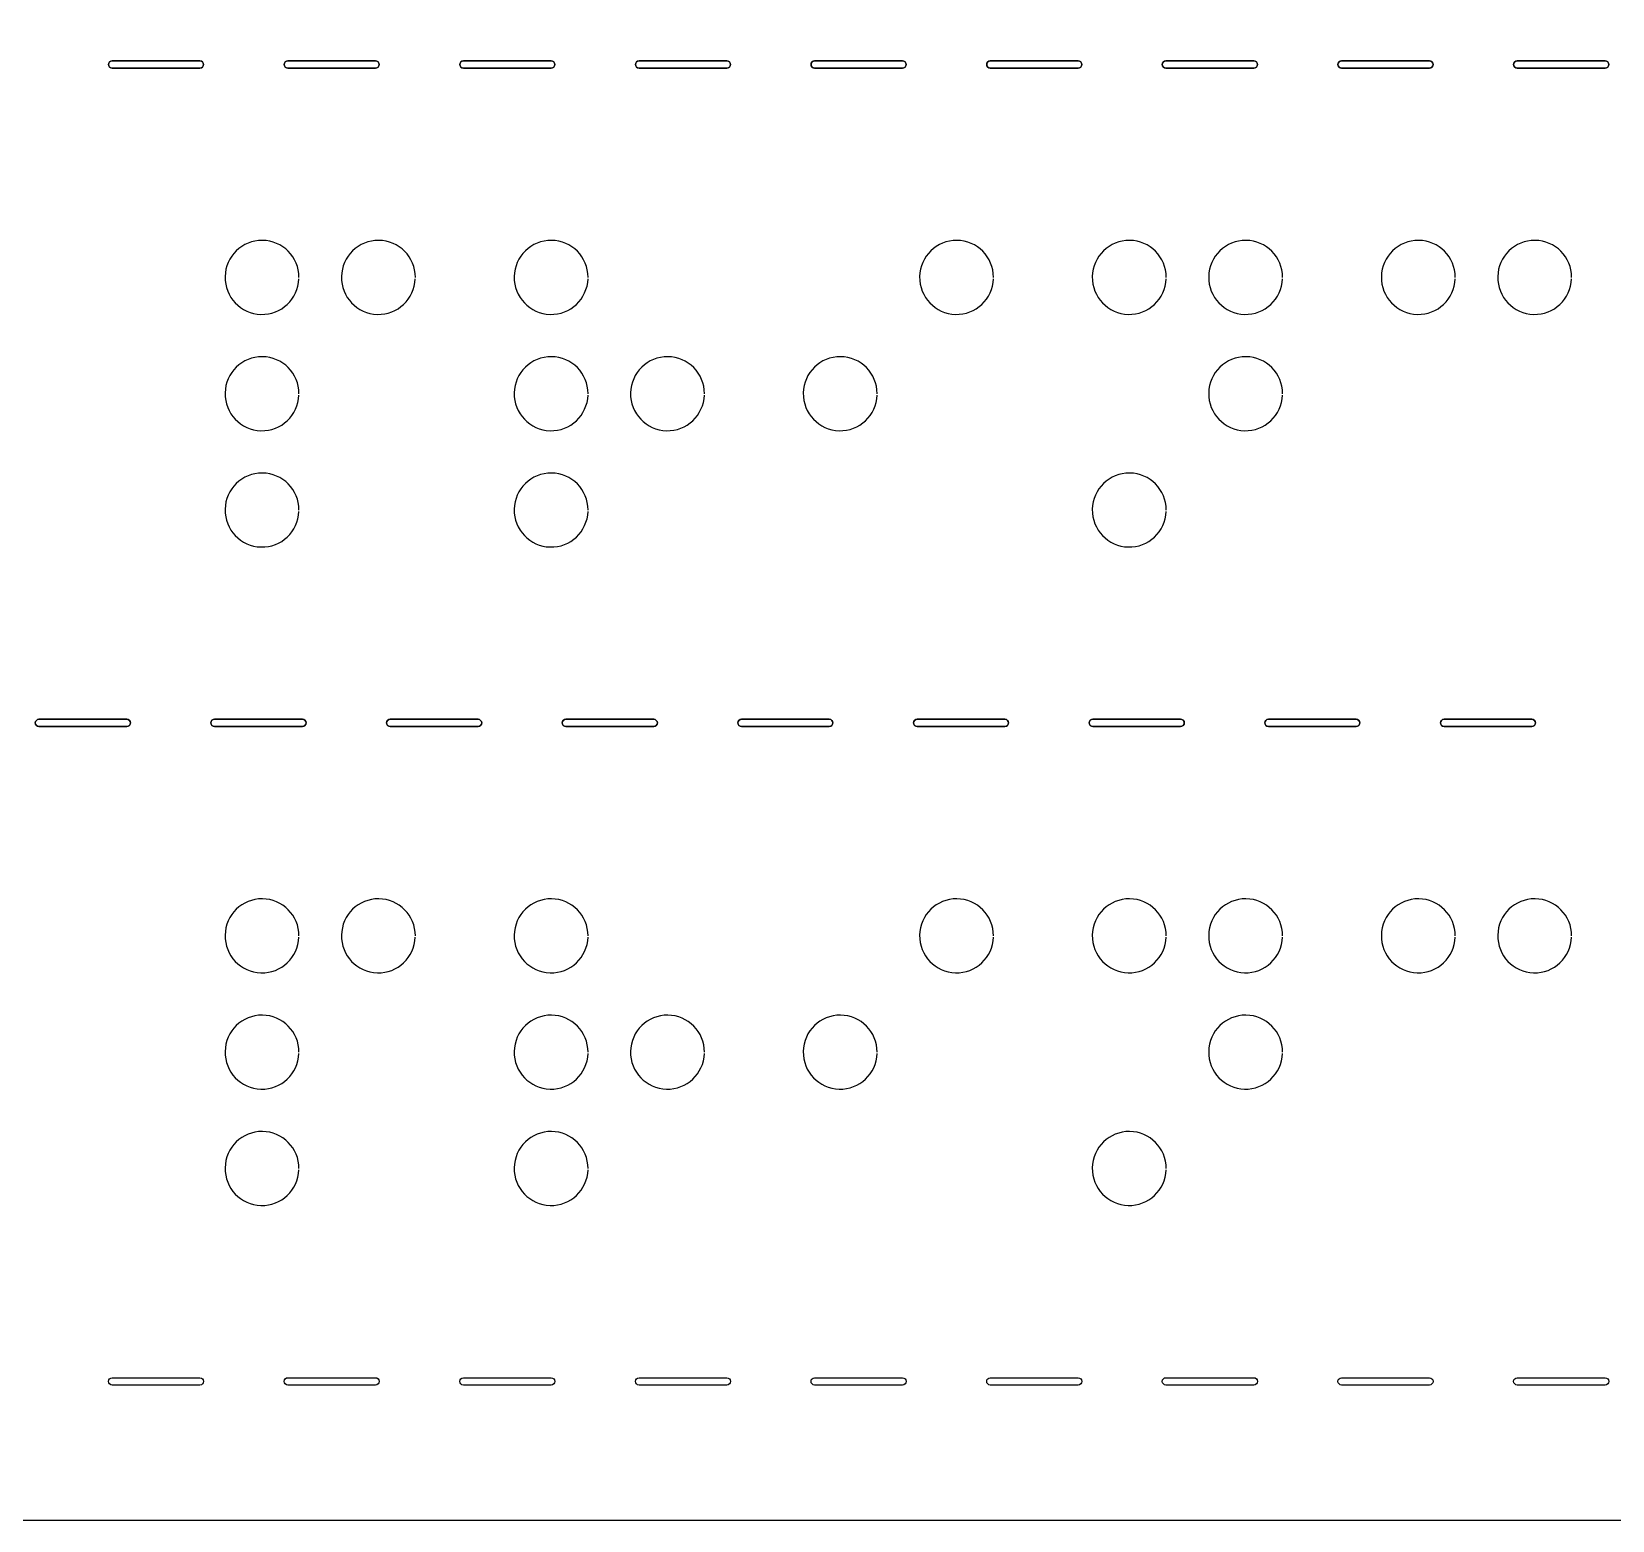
# Model space of a CAD drawing. Extents: x 0 to 168, y 0 to 80.
# Drawn here: x 40.3 to 83.5, y 0.1 to 40.8 of the extents above; entities that cross this region are included whole.
import ezdxf

# ---------------------------------------------------------------- set-up
doc = ezdxf.new("R2010")
doc.units = 0
doc.layers.add('Camada_1', color=7, linetype='CONTINUOUS')

msp = doc.modelspace()

# ---------------------------------------------------------------- linework, layer by layer
at = {"layer": 'Camada_1', "color": 7}
msp.add_lwpolyline([(0.1, 79.900002), (167.9, 79.900002), (167.9, 0.1), (0.1, 0.1)], close=True, dxfattribs=at)
for points in [[(42.5, 40), (44.900391, 40)], [(44.900391, 39.8008), (42.5, 39.80078)], [(44.900416, 39.99998), (42.500025, 39.99998)], [(42.500025, 39.80078), (44.900416, 39.80078)], [(47.300781, 39.99998), (49.699219, 39.99998)], [(49.699219, 39.80078), (47.300781, 39.80078)], [(49.699244, 39.99998), (47.300806, 39.99998)], [(47.300806, 39.80078), (49.699244, 39.80078)], [(52.099609, 40), (54.5, 40)], [(54.5, 39.8008), (52.099609, 39.80078)], [(54.500025, 39.99998), (52.099634, 39.99998)], [(52.099634, 39.80078), (54.500025, 39.80078)], [(56.900391, 39.99998), (59.300781, 39.99998)], [(59.300781, 39.80078), (56.900391, 39.80078)], [(59.300806, 39.99998), (56.900416, 39.99998)], [(56.900416, 39.80078), (59.300806, 39.80078)], [(61.699219, 39.99998), (64.099609, 39.99998)], [(64.099609, 39.80078), (61.699219, 39.80078)], [(64.099634, 39.99998), (61.699244, 39.99998)], [(61.699244, 39.80078), (64.099634, 39.80078)], [(66.5, 40), (68.900391, 40)], [(68.900391, 39.8008), (66.5, 39.80078)], [(68.900416, 39.99998), (66.500025, 39.99998)], [(66.500025, 39.80078), (68.900416, 39.80078)], [(71.300781, 39.99998), (73.699219, 39.99998)], [(73.699219, 39.80078), (71.300781, 39.80078)], [(73.699244, 39.99998), (71.300806, 39.99998)], [(71.300806, 39.80078), (73.699244, 39.80078)], [(76.099609, 40), (78.5, 40)], [(78.5, 39.8008), (76.099609, 39.80078)], [(78.500025, 39.99998), (76.099634, 39.99998)], [(76.099634, 39.80078), (78.500025, 39.80078)], [(80.900391, 39.99998), (83.300781, 39.99998)], [(83.300781, 39.80078), (80.900391, 39.80078)], [(83.300806, 39.99998), (80.900416, 39.99998)], [(80.900416, 39.80078), (83.300806, 39.80078)], [(40.500012, 21.99998), (42.900403, 21.99998)], [(42.900403, 21.80078), (40.500012, 21.80078)], [(42.900416, 21.99998), (40.500025, 21.99998)], [(40.500025, 21.80078), (42.900416, 21.80078)], [(45.300793, 21.99998), (47.699231, 21.99998)], [(47.699231, 21.80078), (45.300793, 21.80078)], [(47.699244, 21.99998), (45.300806, 21.99998)], [(45.300806, 21.80078), (47.699244, 21.80078)], [(50.099621, 21.99998), (52.500012, 21.99998)], [(52.500012, 21.80078), (50.099621, 21.80078)], [(52.500025, 21.99998), (50.099634, 21.99998)], [(50.099634, 21.80078), (52.500025, 21.80078)], [(54.900403, 21.99998), (57.300793, 21.99998)], [(57.300793, 21.80078), (54.900403, 21.80078)], [(57.300806, 21.99998), (54.900416, 21.99998)], [(54.900416, 21.80078), (57.300806, 21.80078)], [(59.699231, 21.99998), (62.099621, 21.99998)], [(62.099621, 21.80078), (59.699231, 21.80078)], [(62.099634, 21.99998), (59.699244, 21.99998)], [(59.699244, 21.80078), (62.099634, 21.80078)], [(64.500012, 21.99998), (66.900403, 21.99998)], [(66.900403, 21.80078), (64.500012, 21.80078)], [(66.900416, 21.99998), (64.500025, 21.99998)], [(64.500025, 21.80078), (66.900416, 21.80078)], [(69.300793, 21.99998), (71.699231, 21.99998)], [(71.699231, 21.80078), (69.300793, 21.80078)], [(71.699244, 21.99998), (69.300806, 21.99998)], [(69.300806, 21.80078), (71.699244, 21.80078)], [(74.099621, 21.99998), (76.500012, 21.99998)], [(76.500012, 21.80078), (74.099621, 21.80078)], [(76.500025, 21.99998), (74.099634, 21.99998)], [(74.099634, 21.80078), (76.500025, 21.80078)], [(78.900403, 21.99998), (81.300793, 21.99998)], [(81.300793, 21.80078), (78.900403, 21.80078)], [(81.300806, 21.99998), (78.900416, 21.99998)], [(78.900416, 21.80078), (81.300806, 21.80078)], [(42.500012, 3.99998), (44.900403, 3.99998)], [(47.300793, 3.99998), (49.699231, 3.99998)], [(52.099621, 3.99998), (54.500012, 3.99998)], [(56.900403, 3.99998), (59.300793, 3.99998)], [(61.699231, 3.99998), (64.099621, 3.99998)], [(66.500012, 3.99998), (68.900403, 3.99998)], [(71.300793, 3.99998), (73.699231, 3.99998)], [(76.099621, 3.99998), (78.500012, 3.99998)], [(80.900403, 3.99998), (83.300793, 3.99998)], [(44.900403, 3.80078), (42.500012, 3.80078)], [(49.699231, 3.80078), (47.300793, 3.80078)], [(54.500012, 3.80078), (52.099621, 3.80078)], [(59.300793, 3.80078), (56.900403, 3.80078)], [(64.099621, 3.80078), (61.699231, 3.80078)], [(68.900403, 3.80078), (66.500012, 3.80078)], [(73.699231, 3.80078), (71.300793, 3.80078)], [(78.500012, 3.80078), (76.099621, 3.80078)], [(83.300793, 3.80078), (80.900403, 3.80078)]]:
    msp.add_lwpolyline(points, dxfattribs=at)
for points in [[(42.40039, 39.90038), (42.400598, 39.955308), (42.445072, 39.999786), (42.5, 40)], [(42.5, 39.80078), (42.44508, 39.800994), (42.400609, 39.84546), (42.40039, 39.90038)], [(42.500025, 39.99998), (42.445105, 39.999766), (42.400634, 39.9553), (42.400415, 39.90038)], [(42.400415, 39.90038), (42.400634, 39.84546), (42.445105, 39.800994), (42.500025, 39.80078)], [(44.900391, 40), (44.955311, 39.999786), (44.999782, 39.95532), (45.000001, 39.9004)], [(45.000001, 39.9004), (44.999782, 39.84548), (44.955311, 39.801014), (44.900391, 39.8008)], [(45.000026, 39.90038), (44.999807, 39.9553), (44.955336, 39.999766), (44.900416, 39.99998)], [(44.900416, 39.80078), (44.955336, 39.800994), (44.999807, 39.84546), (45.000026, 39.90038)], [(47.199219, 39.90038), (47.199323, 39.927105), (47.21012, 39.952677), (47.229201, 39.971389)], [(47.229201, 39.829371), (47.21012, 39.848083), (47.199323, 39.873655), (47.199219, 39.90038)], [(47.229226, 39.971389), (47.210145, 39.952677), (47.199348, 39.927105), (47.199244, 39.90038)], [(47.199244, 39.90038), (47.199348, 39.873655), (47.210145, 39.848083), (47.229226, 39.829371)], [(47.229201, 39.971389), (47.248282, 39.990102), (47.274059, 40.000398), (47.300781, 39.99998)], [(47.300781, 39.80078), (47.274059, 39.800362), (47.248282, 39.810658), (47.229201, 39.829371)], [(47.300806, 39.99998), (47.274084, 40.000398), (47.248307, 39.990102), (47.229226, 39.971389)], [(47.229226, 39.829371), (47.248307, 39.810658), (47.274084, 39.800362), (47.300806, 39.80078)], [(49.699219, 39.99998), (49.725941, 40.000398), (49.751718, 39.990102), (49.770799, 39.971389)], [(49.770799, 39.829371), (49.751718, 39.810658), (49.725941, 39.800362), (49.699219, 39.80078)], [(49.770824, 39.971389), (49.751743, 39.990102), (49.725966, 40.000398), (49.699244, 39.99998)], [(49.699244, 39.80078), (49.725966, 39.800362), (49.751743, 39.810658), (49.770824, 39.829371)], [(49.770799, 39.971389), (49.78988, 39.952677), (49.800677, 39.927105), (49.800781, 39.90038)], [(49.800781, 39.90038), (49.800677, 39.873655), (49.78988, 39.848083), (49.770799, 39.829371)], [(49.800806, 39.90038), (49.800702, 39.927105), (49.789905, 39.952677), (49.770824, 39.971389)], [(49.770824, 39.829371), (49.789905, 39.848083), (49.800702, 39.873655), (49.800806, 39.90038)], [(52, 39.90039), (52.000214, 39.955314), (52.044685, 39.999786), (52.099609, 40)], [(52.099609, 39.80078), (52.044685, 39.800994), (52.000214, 39.845466), (52, 39.90039)], [(52.099634, 39.99998), (52.044714, 39.999766), (52.000243, 39.9553), (52.000024, 39.90038)], [(52.000024, 39.90038), (52.000243, 39.84546), (52.044714, 39.800994), (52.099634, 39.80078)], [(54.5, 40), (54.55492, 39.999786), (54.599391, 39.95532), (54.59961, 39.9004)], [(54.59961, 39.9004), (54.599391, 39.84548), (54.55492, 39.801014), (54.5, 39.8008)], [(54.599635, 39.90038), (54.599416, 39.9553), (54.554945, 39.999766), (54.500025, 39.99998)], [(54.500025, 39.80078), (54.554945, 39.800994), (54.599416, 39.84546), (54.599635, 39.90038)], [(56.800781, 39.90038), (56.801, 39.9553), (56.845471, 39.999766), (56.900391, 39.99998)], [(56.900391, 39.80078), (56.845471, 39.800994), (56.801, 39.84546), (56.800781, 39.90038)], [(56.900416, 39.99998), (56.845496, 39.999766), (56.801025, 39.9553), (56.800806, 39.90038)], [(56.800806, 39.90038), (56.801025, 39.84546), (56.845496, 39.800994), (56.900416, 39.80078)], [(59.300781, 39.99998), (59.355701, 39.999766), (59.400172, 39.9553), (59.400391, 39.90038)], [(59.400391, 39.90038), (59.400172, 39.84546), (59.355701, 39.800994), (59.300781, 39.80078)], [(59.400416, 39.90038), (59.400197, 39.9553), (59.355726, 39.999766), (59.300806, 39.99998)], [(59.300806, 39.80078), (59.355726, 39.800994), (59.400197, 39.84546), (59.400416, 39.90038)], [(61.599609, 39.90038), (61.599828, 39.9553), (61.644299, 39.999766), (61.699219, 39.99998)], [(61.699219, 39.80078), (61.644299, 39.800994), (61.599828, 39.84546), (61.599609, 39.90038)], [(61.699244, 39.99998), (61.644324, 39.999766), (61.599853, 39.9553), (61.599634, 39.90038)], [(61.599634, 39.90038), (61.599853, 39.84546), (61.644324, 39.800994), (61.699244, 39.80078)], [(64.099609, 39.99998), (64.154529, 39.999766), (64.199, 39.9553), (64.199219, 39.90038)], [(64.199219, 39.90038), (64.199, 39.84546), (64.154529, 39.800994), (64.099609, 39.80078)], [(64.199244, 39.90038), (64.199025, 39.9553), (64.154554, 39.999766), (64.099634, 39.99998)], [(64.099634, 39.80078), (64.154554, 39.800994), (64.199025, 39.84546), (64.199244, 39.90038)], [(66.40039, 39.90038), (66.400598, 39.955308), (66.445072, 39.999786), (66.5, 40)], [(66.5, 39.80078), (66.44508, 39.800994), (66.400609, 39.84546), (66.40039, 39.90038)], [(66.500025, 39.99998), (66.445105, 39.999766), (66.400634, 39.9553), (66.400415, 39.90038)], [(66.400415, 39.90038), (66.400634, 39.84546), (66.445105, 39.800994), (66.500025, 39.80078)], [(68.900391, 40), (68.955311, 39.999786), (68.999782, 39.95532), (69.000001, 39.9004)], [(69.000001, 39.9004), (68.999782, 39.84548), (68.955311, 39.801014), (68.900391, 39.8008)], [(69.000026, 39.90038), (68.999807, 39.9553), (68.955336, 39.999766), (68.900416, 39.99998)], [(68.900416, 39.80078), (68.955336, 39.800994), (68.999807, 39.84546), (69.000026, 39.90038)], [(71.199219, 39.90038), (71.199323, 39.927105), (71.21012, 39.952677), (71.229201, 39.971389)], [(71.229201, 39.829371), (71.21012, 39.848083), (71.199323, 39.873655), (71.199219, 39.90038)], [(71.229226, 39.971389), (71.210145, 39.952677), (71.199348, 39.927105), (71.199244, 39.90038)], [(71.199244, 39.90038), (71.199348, 39.873655), (71.210145, 39.848083), (71.229226, 39.829371)], [(71.229201, 39.971389), (71.248282, 39.990102), (71.274059, 40.000398), (71.300781, 39.99998)], [(71.300781, 39.80078), (71.274059, 39.800362), (71.248282, 39.810658), (71.229201, 39.829371)], [(71.300806, 39.99998), (71.274084, 40.000398), (71.248307, 39.990102), (71.229226, 39.971389)], [(71.229226, 39.829371), (71.248307, 39.810658), (71.274084, 39.800362), (71.300806, 39.80078)], [(73.699219, 39.99998), (73.725941, 40.000398), (73.751718, 39.990102), (73.770799, 39.971389)], [(73.770799, 39.829371), (73.751718, 39.810658), (73.725941, 39.800362), (73.699219, 39.80078)], [(73.770824, 39.971389), (73.751743, 39.990102), (73.725966, 40.000398), (73.699244, 39.99998)], [(73.699244, 39.80078), (73.725966, 39.800362), (73.751743, 39.810658), (73.770824, 39.829371)], [(73.770799, 39.971389), (73.78988, 39.952677), (73.800677, 39.927105), (73.800781, 39.90038)], [(73.800781, 39.90038), (73.800677, 39.873655), (73.78988, 39.848083), (73.770799, 39.829371)], [(73.800806, 39.90038), (73.800702, 39.927105), (73.789905, 39.952677), (73.770824, 39.971389)], [(73.770824, 39.829371), (73.789905, 39.848083), (73.800702, 39.873655), (73.800806, 39.90038)], [(76, 39.90039), (76.000214, 39.955314), (76.044685, 39.999786), (76.099609, 40)], [(76.099609, 39.80078), (76.044685, 39.800994), (76.000214, 39.845466), (76, 39.90039)], [(76.099634, 39.99998), (76.044714, 39.999766), (76.000243, 39.9553), (76.000024, 39.90038)], [(76.000024, 39.90038), (76.000243, 39.84546), (76.044714, 39.800994), (76.099634, 39.80078)], [(78.5, 40), (78.55492, 39.999786), (78.599391, 39.95532), (78.59961, 39.9004)], [(78.59961, 39.9004), (78.599391, 39.84548), (78.55492, 39.801014), (78.5, 39.8008)], [(78.599635, 39.90038), (78.599416, 39.9553), (78.554945, 39.999766), (78.500025, 39.99998)], [(78.500025, 39.80078), (78.554945, 39.800994), (78.599416, 39.84546), (78.599635, 39.90038)], [(80.800781, 39.90038), (80.801, 39.9553), (80.845471, 39.999766), (80.900391, 39.99998)], [(80.900391, 39.80078), (80.845471, 39.800994), (80.801, 39.84546), (80.800781, 39.90038)], [(80.900416, 39.99998), (80.845496, 39.999766), (80.801025, 39.9553), (80.800806, 39.90038)], [(80.800806, 39.90038), (80.801025, 39.84546), (80.845496, 39.800994), (80.900416, 39.80078)], [(83.300781, 39.99998), (83.355701, 39.999766), (83.400172, 39.9553), (83.400391, 39.90038)], [(83.400391, 39.90038), (83.400172, 39.84546), (83.355701, 39.800994), (83.300781, 39.80078)], [(83.400416, 39.90038), (83.400197, 39.9553), (83.355726, 39.999766), (83.300806, 39.99998)], [(83.300806, 39.80078), (83.355726, 39.800994), (83.400197, 39.84546), (83.400416, 39.90038)], [(46.606606, 35.09176), (46.052715, 35.097021), (45.598001, 34.654299), (45.587499, 34.09953)], [(47.606748, 34.08035), (47.606751, 34.635219), (47.160499, 35.086499), (46.606606, 35.09176)], [(49.786591, 35.09176), (49.2327, 35.097021), (48.777986, 34.654299), (48.767484, 34.09953)], [(50.786733, 34.08035), (50.786736, 34.635219), (50.340484, 35.086499), (49.786591, 35.09176)], [(54.50665, 35.09176), (53.952759, 35.097021), (53.498045, 34.654299), (53.487543, 34.09953)], [(55.506791, 34.08035), (55.506794, 34.635219), (55.060542, 35.086499), (54.50665, 35.09176)], [(65.586587, 35.09176), (65.032696, 35.097021), (64.577982, 34.654299), (64.56748, 34.09953)], [(66.586728, 34.08035), (66.586731, 34.635219), (66.140479, 35.086499), (65.586587, 35.09176)], [(70.306603, 35.09176), (69.752712, 35.097021), (69.297998, 34.654299), (69.287496, 34.09953)], [(71.306745, 34.08035), (71.306748, 34.635219), (70.860496, 35.086499), (70.306603, 35.09176)], [(73.486588, 35.09176), (72.932697, 35.097021), (72.477983, 34.654299), (72.467481, 34.09953)], [(74.48673, 34.08035), (74.486733, 34.635219), (74.040481, 35.086499), (73.486588, 35.09176)], [(78.206605, 35.09176), (77.652714, 35.097021), (77.198, 34.654299), (77.187498, 34.09953)], [(79.206746, 34.08035), (79.206749, 34.635219), (78.760497, 35.086499), (78.206605, 35.09176)], [(81.386605, 35.09176), (80.832714, 35.097021), (80.378, 34.654299), (80.367498, 34.09953)], [(82.386746, 34.08035), (82.386749, 34.635219), (81.940497, 35.086499), (81.386605, 35.09176)], [(45.587499, 34.09953), (45.576997, 33.544762), (46.014625, 33.085091), (46.568316, 33.06931)], [(46.568316, 33.06931), (47.122007, 33.053529), (47.585019, 33.487532), (47.606022, 34.042)], [(48.767484, 34.09953), (48.756982, 33.544762), (49.19461, 33.085091), (49.748301, 33.06931)], [(49.748301, 33.06931), (50.301992, 33.053529), (50.765004, 33.487532), (50.786007, 34.042)], [(53.487543, 34.09953), (53.477041, 33.544763), (53.914669, 33.085091), (54.468359, 33.06931)], [(54.468359, 33.06931), (55.02205, 33.053529), (55.485062, 33.487532), (55.506065, 34.042)], [(64.56748, 34.09953), (64.556978, 33.544763), (64.994606, 33.085091), (65.548296, 33.06931)], [(65.548296, 33.06931), (66.101987, 33.053529), (66.564999, 33.487532), (66.586002, 34.042)], [(69.287496, 34.09953), (69.276994, 33.544762), (69.714622, 33.085091), (70.268313, 33.06931)], [(70.268313, 33.06931), (70.822004, 33.053529), (71.285016, 33.487532), (71.306019, 34.042)], [(72.467481, 34.09953), (72.456979, 33.544762), (72.894607, 33.085091), (73.448298, 33.06931)], [(73.448298, 33.06931), (74.001989, 33.053529), (74.465001, 33.487532), (74.486004, 34.042)], [(77.187498, 34.09953), (77.176996, 33.544763), (77.614624, 33.085091), (78.168314, 33.06931)], [(78.168314, 33.06931), (78.722005, 33.053529), (79.185017, 33.487532), (79.20602, 34.042)], [(80.367498, 34.09953), (80.356996, 33.544762), (80.794624, 33.085091), (81.348315, 33.06931)], [(81.348315, 33.06931), (81.902006, 33.05353), (82.365017, 33.487532), (82.38602, 34.042)], [(46.606606, 31.91176), (46.052715, 31.917021), (45.598001, 31.474299), (45.587499, 30.91953)], [(47.606748, 30.90035), (47.606751, 31.455219), (47.160499, 31.906499), (46.606606, 31.91176)], [(54.50665, 31.91176), (53.952759, 31.917021), (53.498045, 31.474299), (53.487543, 30.91953)], [(55.506791, 30.90035), (55.506794, 31.455219), (55.060542, 31.906499), (54.50665, 31.91176)], [(57.686642, 31.91176), (57.132751, 31.917021), (56.678037, 31.474299), (56.667535, 30.91953)], [(58.686784, 30.90035), (58.686787, 31.455219), (58.240535, 31.906499), (57.686642, 31.91176)], [(62.406594, 31.91176), (61.852703, 31.917021), (61.397989, 31.474299), (61.387487, 30.91953)], [(63.406736, 30.90035), (63.406739, 31.455219), (62.960487, 31.906499), (62.406594, 31.91176)], [(73.486588, 31.91176), (72.932697, 31.917021), (72.477983, 31.474299), (72.467481, 30.91953)], [(74.48673, 30.90035), (74.486733, 31.455219), (74.040481, 31.906499), (73.486588, 31.91176)], [(45.587499, 30.91953), (45.576997, 30.364762), (46.014625, 29.905091), (46.568316, 29.88931)], [(46.568316, 29.88931), (47.122007, 29.873529), (47.585019, 30.307532), (47.606022, 30.862)], [(53.487543, 30.91953), (53.477041, 30.364763), (53.914669, 29.905091), (54.468359, 29.88931)], [(54.468359, 29.88931), (55.02205, 29.873529), (55.485062, 30.307532), (55.506065, 30.862)], [(56.667535, 30.91953), (56.657033, 30.364762), (57.094661, 29.905091), (57.648352, 29.88931)], [(57.648352, 29.88931), (58.202043, 29.873529), (58.665055, 30.307532), (58.686058, 30.862)], [(61.387487, 30.91953), (61.376985, 30.364762), (61.814613, 29.905091), (62.368304, 29.88931)], [(62.368304, 29.88931), (62.921995, 29.87353), (63.385006, 30.307532), (63.406009, 30.862)], [(72.467481, 30.91953), (72.456979, 30.364762), (72.894607, 29.905091), (73.448298, 29.88931)], [(73.448298, 29.88931), (74.001989, 29.873529), (74.465001, 30.307532), (74.486004, 30.862)], [(46.606606, 28.73175), (46.052715, 28.737011), (45.598001, 28.294289), (45.587499, 27.73952)], [(47.606748, 27.72034), (47.606751, 28.275209), (47.160499, 28.726489), (46.606606, 28.73175)], [(54.50665, 28.73175), (53.952759, 28.737011), (53.498045, 28.294289), (53.487543, 27.73952)], [(55.506791, 27.72034), (55.506794, 28.275209), (55.060542, 28.726489), (54.50665, 28.73175)], [(70.306603, 28.73175), (69.752712, 28.737011), (69.297998, 28.294289), (69.287496, 27.73952)], [(71.306745, 27.72034), (71.306748, 28.275209), (70.860496, 28.726489), (70.306603, 28.73175)], [(45.587499, 27.73952), (45.576997, 27.184752), (46.014625, 26.725081), (46.568316, 26.7093)], [(46.568316, 26.7093), (47.122007, 26.693519), (47.585019, 27.127522), (47.606022, 27.68199)], [(53.487543, 27.73952), (53.477041, 27.184753), (53.914669, 26.725081), (54.468359, 26.7093)], [(54.468359, 26.7093), (55.02205, 26.693519), (55.485062, 27.127522), (55.506065, 27.68199)], [(69.287496, 27.73952), (69.276994, 27.184752), (69.714622, 26.725081), (70.268313, 26.7093)], [(70.268313, 26.7093), (70.822004, 26.693519), (71.285016, 27.127522), (71.306019, 27.68199)], [(40.400402, 21.90038), (40.400621, 21.9553), (40.445092, 21.999766), (40.500012, 21.99998)], [(40.500012, 21.80078), (40.445092, 21.800994), (40.400621, 21.84546), (40.400402, 21.90038)], [(40.500025, 21.99998), (40.445105, 21.999766), (40.400634, 21.9553), (40.400415, 21.90038)], [(40.400415, 21.90038), (40.400634, 21.84546), (40.445105, 21.800994), (40.500025, 21.80078)], [(42.900403, 21.99998), (42.955323, 21.999766), (42.999794, 21.9553), (43.000013, 21.90038)], [(43.000013, 21.90038), (42.999794, 21.84546), (42.955323, 21.800994), (42.900403, 21.80078)], [(43.000026, 21.90038), (42.999807, 21.9553), (42.955336, 21.999766), (42.900416, 21.99998)], [(42.900416, 21.80078), (42.955336, 21.800994), (42.999807, 21.84546), (43.000026, 21.90038)], [(45.199231, 21.90038), (45.199335, 21.927105), (45.210132, 21.952677), (45.229213, 21.971389)], [(45.229213, 21.829371), (45.210132, 21.848083), (45.199335, 21.873655), (45.199231, 21.90038)], [(45.229226, 21.971389), (45.210145, 21.952677), (45.199348, 21.927105), (45.199244, 21.90038)], [(45.199244, 21.90038), (45.199348, 21.873655), (45.210145, 21.848083), (45.229226, 21.829371)], [(45.229213, 21.971389), (45.248294, 21.990102), (45.274071, 22.000398), (45.300793, 21.99998)], [(45.300793, 21.80078), (45.274071, 21.800362), (45.248294, 21.810658), (45.229213, 21.829371)], [(45.300806, 21.99998), (45.274084, 22.000398), (45.248307, 21.990102), (45.229226, 21.971389)], [(45.229226, 21.829371), (45.248307, 21.810658), (45.274084, 21.800362), (45.300806, 21.80078)], [(47.699231, 21.99998), (47.725953, 22.000398), (47.75173, 21.990102), (47.770811, 21.971389)], [(47.770811, 21.829371), (47.75173, 21.810658), (47.725953, 21.800362), (47.699231, 21.80078)], [(47.770824, 21.971389), (47.751743, 21.990102), (47.725966, 22.000398), (47.699244, 21.99998)], [(47.699244, 21.80078), (47.725966, 21.800362), (47.751743, 21.810658), (47.770824, 21.829371)], [(47.770811, 21.971389), (47.789892, 21.952677), (47.800689, 21.927105), (47.800793, 21.90038)], [(47.800793, 21.90038), (47.800689, 21.873655), (47.789892, 21.848083), (47.770811, 21.829371)], [(47.800806, 21.90038), (47.800702, 21.927105), (47.789905, 21.952677), (47.770824, 21.971389)], [(47.770824, 21.829371), (47.789905, 21.848083), (47.800702, 21.873655), (47.800806, 21.90038)], [(50.000011, 21.90038), (50.00023, 21.9553), (50.044701, 21.999766), (50.099621, 21.99998)], [(50.099621, 21.80078), (50.044701, 21.800994), (50.00023, 21.84546), (50.000011, 21.90038)], [(50.099634, 21.99998), (50.044714, 21.999766), (50.000243, 21.9553), (50.000024, 21.90038)], [(50.000024, 21.90038), (50.000243, 21.84546), (50.044714, 21.800994), (50.099634, 21.80078)], [(52.500012, 21.99998), (52.554932, 21.999766), (52.599403, 21.9553), (52.599622, 21.90038)], [(52.599622, 21.90038), (52.599403, 21.84546), (52.554932, 21.800994), (52.500012, 21.80078)], [(52.599635, 21.90038), (52.599416, 21.9553), (52.554945, 21.999766), (52.500025, 21.99998)], [(52.500025, 21.80078), (52.554945, 21.800994), (52.599416, 21.84546), (52.599635, 21.90038)], [(54.800793, 21.90038), (54.801012, 21.9553), (54.845483, 21.999766), (54.900403, 21.99998)], [(54.900403, 21.80078), (54.845483, 21.800994), (54.801012, 21.84546), (54.800793, 21.90038)], [(54.900416, 21.99998), (54.845496, 21.999766), (54.801025, 21.9553), (54.800806, 21.90038)], [(54.800806, 21.90038), (54.801025, 21.84546), (54.845496, 21.800994), (54.900416, 21.80078)], [(57.300793, 21.99998), (57.355713, 21.999766), (57.400184, 21.9553), (57.400403, 21.90038)], [(57.400403, 21.90038), (57.400184, 21.84546), (57.355713, 21.800994), (57.300793, 21.80078)], [(57.400416, 21.90038), (57.400197, 21.9553), (57.355726, 21.999766), (57.300806, 21.99998)], [(57.300806, 21.80078), (57.355726, 21.800994), (57.400197, 21.84546), (57.400416, 21.90038)], [(59.599621, 21.90038), (59.59984, 21.9553), (59.644311, 21.999766), (59.699231, 21.99998)], [(59.699231, 21.80078), (59.644311, 21.800994), (59.59984, 21.84546), (59.599621, 21.90038)], [(59.699244, 21.99998), (59.644324, 21.999766), (59.599853, 21.9553), (59.599634, 21.90038)], [(59.599634, 21.90038), (59.599853, 21.84546), (59.644324, 21.800994), (59.699244, 21.80078)], [(62.099621, 21.99998), (62.154541, 21.999766), (62.199012, 21.9553), (62.199231, 21.90038)], [(62.199231, 21.90038), (62.199012, 21.84546), (62.154541, 21.800994), (62.099621, 21.80078)], [(62.199244, 21.90038), (62.199025, 21.9553), (62.154554, 21.999766), (62.099634, 21.99998)], [(62.099634, 21.80078), (62.154554, 21.800994), (62.199025, 21.84546), (62.199244, 21.90038)], [(64.400402, 21.90038), (64.400621, 21.9553), (64.445092, 21.999766), (64.500012, 21.99998)], [(64.500012, 21.80078), (64.445092, 21.800994), (64.400621, 21.84546), (64.400402, 21.90038)], [(64.500025, 21.99998), (64.445105, 21.999766), (64.400634, 21.9553), (64.400415, 21.90038)], [(64.400415, 21.90038), (64.400634, 21.84546), (64.445105, 21.800994), (64.500025, 21.80078)], [(66.900403, 21.99998), (66.955323, 21.999766), (66.999794, 21.9553), (67.000013, 21.90038)], [(67.000013, 21.90038), (66.999794, 21.84546), (66.955323, 21.800994), (66.900403, 21.80078)], [(67.000026, 21.90038), (66.999807, 21.9553), (66.955336, 21.999766), (66.900416, 21.99998)], [(66.900416, 21.80078), (66.955336, 21.800994), (66.999807, 21.84546), (67.000026, 21.90038)], [(69.199231, 21.90038), (69.199335, 21.927105), (69.210132, 21.952677), (69.229213, 21.971389)], [(69.229213, 21.829371), (69.210132, 21.848083), (69.199335, 21.873655), (69.199231, 21.90038)], [(69.229226, 21.971389), (69.210145, 21.952677), (69.199348, 21.927105), (69.199244, 21.90038)], [(69.199244, 21.90038), (69.199348, 21.873655), (69.210145, 21.848083), (69.229226, 21.829371)], [(69.229213, 21.971389), (69.248294, 21.990102), (69.274071, 22.000398), (69.300793, 21.99998)], [(69.300793, 21.80078), (69.274071, 21.800362), (69.248294, 21.810658), (69.229213, 21.829371)], [(69.300806, 21.99998), (69.274084, 22.000398), (69.248307, 21.990102), (69.229226, 21.971389)], [(69.229226, 21.829371), (69.248307, 21.810658), (69.274084, 21.800362), (69.300806, 21.80078)], [(71.699231, 21.99998), (71.725953, 22.000398), (71.75173, 21.990102), (71.770811, 21.971389)], [(71.770811, 21.829371), (71.75173, 21.810658), (71.725953, 21.800362), (71.699231, 21.80078)], [(71.770824, 21.971389), (71.751743, 21.990102), (71.725966, 22.000398), (71.699244, 21.99998)], [(71.699244, 21.80078), (71.725966, 21.800362), (71.751743, 21.810658), (71.770824, 21.829371)], [(71.770811, 21.971389), (71.789892, 21.952677), (71.800689, 21.927105), (71.800793, 21.90038)], [(71.800793, 21.90038), (71.800689, 21.873655), (71.789892, 21.848083), (71.770811, 21.829371)], [(71.800806, 21.90038), (71.800702, 21.927105), (71.789905, 21.952677), (71.770824, 21.971389)], [(71.770824, 21.829371), (71.789905, 21.848083), (71.800702, 21.873655), (71.800806, 21.90038)], [(74.000011, 21.90038), (74.00023, 21.9553), (74.044701, 21.999766), (74.099621, 21.99998)], [(74.099621, 21.80078), (74.044701, 21.800994), (74.00023, 21.84546), (74.000011, 21.90038)], [(74.099634, 21.99998), (74.044714, 21.999766), (74.000243, 21.9553), (74.000024, 21.90038)], [(74.000024, 21.90038), (74.000243, 21.84546), (74.044714, 21.800994), (74.099634, 21.80078)], [(76.500012, 21.99998), (76.554932, 21.999766), (76.599403, 21.9553), (76.599622, 21.90038)], [(76.599622, 21.90038), (76.599403, 21.84546), (76.554932, 21.800994), (76.500012, 21.80078)], [(76.599635, 21.90038), (76.599416, 21.9553), (76.554945, 21.999766), (76.500025, 21.99998)], [(76.500025, 21.80078), (76.554945, 21.800994), (76.599416, 21.84546), (76.599635, 21.90038)], [(78.800793, 21.90038), (78.801012, 21.9553), (78.845483, 21.999766), (78.900403, 21.99998)], [(78.900403, 21.80078), (78.845483, 21.800994), (78.801012, 21.84546), (78.800793, 21.90038)], [(78.900416, 21.99998), (78.845496, 21.999766), (78.801025, 21.9553), (78.800806, 21.90038)], [(78.800806, 21.90038), (78.801025, 21.84546), (78.845496, 21.800994), (78.900416, 21.80078)], [(81.300793, 21.99998), (81.355713, 21.999766), (81.400184, 21.9553), (81.400403, 21.90038)], [(81.400403, 21.90038), (81.400184, 21.84546), (81.355713, 21.800994), (81.300793, 21.80078)], [(81.400416, 21.90038), (81.400197, 21.9553), (81.355726, 21.999766), (81.300806, 21.99998)], [(81.300806, 21.80078), (81.355726, 21.800994), (81.400197, 21.84546), (81.400416, 21.90038)], [(46.606593, 17.09176), (46.052702, 17.097021), (45.597988, 16.654299), (45.587486, 16.09953)], [(47.606735, 16.08035), (47.606738, 16.635219), (47.160485, 17.086499), (46.606593, 17.09176)], [(49.786578, 17.09176), (49.232687, 17.097021), (48.777973, 16.654299), (48.767471, 16.09953)], [(50.78672, 16.08035), (50.786723, 16.635219), (50.34047, 17.086499), (49.786578, 17.09176)], [(54.506637, 17.09176), (53.952746, 17.097021), (53.498032, 16.654299), (53.48753, 16.09953)], [(55.506778, 16.08035), (55.506781, 16.635219), (55.060529, 17.086499), (54.506637, 17.09176)], [(65.586574, 17.09176), (65.032683, 17.097021), (64.577969, 16.654299), (64.567467, 16.09953)], [(66.586715, 16.08035), (66.586718, 16.635219), (66.140466, 17.086499), (65.586574, 17.09176)], [(70.30659, 17.09176), (69.752699, 17.097021), (69.297985, 16.654299), (69.287483, 16.09953)], [(71.306732, 16.08035), (71.306735, 16.635219), (70.860482, 17.086499), (70.30659, 17.09176)], [(73.486575, 17.09176), (72.932684, 17.097021), (72.47797, 16.654299), (72.467468, 16.09953)], [(74.486717, 16.08035), (74.48672, 16.635219), (74.040467, 17.086499), (73.486575, 17.09176)], [(78.206592, 17.09176), (77.652701, 17.097021), (77.197987, 16.654299), (77.187485, 16.09953)], [(79.206733, 16.08035), (79.206736, 16.635219), (78.760484, 17.086499), (78.206592, 17.09176)], [(81.386592, 17.09176), (80.832701, 17.097021), (80.377987, 16.654299), (80.367485, 16.09953)], [(82.386733, 16.08035), (82.386736, 16.635219), (81.940484, 17.086499), (81.386592, 17.09176)], [(45.587486, 16.09953), (45.576983, 15.544762), (46.014612, 15.085091), (46.568303, 15.06931)], [(46.568303, 15.06931), (47.121994, 15.053529), (47.585006, 15.487532), (47.606009, 16.042)], [(48.767471, 16.09953), (48.756968, 15.544762), (49.194597, 15.085091), (49.748288, 15.06931)], [(49.748288, 15.06931), (50.301979, 15.053529), (50.764991, 15.487532), (50.785994, 16.042)], [(53.48753, 16.09953), (53.477027, 15.544763), (53.914656, 15.085091), (54.468346, 15.06931)], [(54.468346, 15.06931), (55.022037, 15.053529), (55.485049, 15.487532), (55.506052, 16.042)], [(64.567467, 16.09953), (64.556964, 15.544763), (64.994593, 15.085091), (65.548283, 15.06931)], [(65.548283, 15.06931), (66.101974, 15.053529), (66.564986, 15.487532), (66.585989, 16.042)], [(69.287483, 16.09953), (69.27698, 15.544762), (69.714609, 15.085091), (70.2683, 15.06931)], [(70.2683, 15.06931), (70.821991, 15.053529), (71.285003, 15.487532), (71.306006, 16.042)], [(72.467468, 16.09953), (72.456965, 15.544762), (72.894594, 15.085091), (73.448285, 15.06931)], [(73.448285, 15.06931), (74.001976, 15.053529), (74.464988, 15.487532), (74.485991, 16.042)], [(77.187485, 16.09953), (77.176982, 15.544763), (77.614611, 15.085091), (78.168301, 15.06931)], [(78.168301, 15.06931), (78.721992, 15.053529), (79.185004, 15.487532), (79.206007, 16.042)], [(80.367485, 16.09953), (80.356982, 15.544762), (80.794611, 15.085091), (81.348302, 15.06931)], [(81.348302, 15.06931), (81.901993, 15.05353), (82.365004, 15.487532), (82.386007, 16.042)], [(46.606593, 13.91176), (46.052702, 13.917021), (45.597988, 13.474299), (45.587486, 12.91953)], [(47.606735, 12.90035), (47.606738, 13.455219), (47.160485, 13.906499), (46.606593, 13.91176)], [(54.506637, 13.91176), (53.952746, 13.917021), (53.498032, 13.474299), (53.48753, 12.91953)], [(55.506778, 12.90035), (55.506781, 13.455219), (55.060529, 13.906499), (54.506637, 13.91176)], [(57.686629, 13.91176), (57.132738, 13.917021), (56.678024, 13.474299), (56.667522, 12.91953)], [(58.686771, 12.90035), (58.686774, 13.455219), (58.240521, 13.906499), (57.686629, 13.91176)], [(62.406581, 13.91176), (61.85269, 13.917021), (61.397976, 13.474299), (61.387474, 12.91953)], [(63.406723, 12.90035), (63.406726, 13.455219), (62.960473, 13.906499), (62.406581, 13.91176)], [(73.486575, 13.91176), (72.932684, 13.917021), (72.47797, 13.474299), (72.467468, 12.91953)], [(74.486717, 12.90035), (74.48672, 13.455219), (74.040467, 13.906499), (73.486575, 13.91176)], [(45.587486, 12.91953), (45.576983, 12.364762), (46.014612, 11.905091), (46.568303, 11.88931)], [(46.568303, 11.88931), (47.121994, 11.873529), (47.585006, 12.307532), (47.606009, 12.862)], [(53.48753, 12.91953), (53.477027, 12.364763), (53.914656, 11.905091), (54.468346, 11.88931)], [(54.468346, 11.88931), (55.022037, 11.873529), (55.485049, 12.307532), (55.506052, 12.862)], [(56.667522, 12.91953), (56.657019, 12.364762), (57.094648, 11.905091), (57.648339, 11.88931)], [(57.648339, 11.88931), (58.20203, 11.873529), (58.665042, 12.307532), (58.686045, 12.862)], [(61.387474, 12.91953), (61.376971, 12.364762), (61.8146, 11.905091), (62.368291, 11.88931)], [(62.368291, 11.88931), (62.921982, 11.87353), (63.384993, 12.307532), (63.405996, 12.862)], [(72.467468, 12.91953), (72.456965, 12.364762), (72.894594, 11.905091), (73.448285, 11.88931)], [(73.448285, 11.88931), (74.001976, 11.873529), (74.464988, 12.307532), (74.485991, 12.862)], [(46.606593, 10.73175), (46.052702, 10.737011), (45.597988, 10.294289), (45.587486, 9.73952)], [(47.606735, 9.72034), (47.606738, 10.275209), (47.160485, 10.726489), (46.606593, 10.73175)], [(54.506637, 10.73175), (53.952746, 10.737011), (53.498032, 10.294289), (53.48753, 9.73952)], [(55.506778, 9.72034), (55.506781, 10.275209), (55.060529, 10.726489), (54.506637, 10.73175)], [(70.30659, 10.73175), (69.752699, 10.737011), (69.297985, 10.294289), (69.287483, 9.73952)], [(71.306732, 9.72034), (71.306735, 10.275209), (70.860482, 10.726489), (70.30659, 10.73175)], [(45.587486, 9.73952), (45.576983, 9.184752), (46.014612, 8.725081), (46.568303, 8.7093)], [(46.568303, 8.7093), (47.121994, 8.693519), (47.585006, 9.127522), (47.606009, 9.68199)], [(53.48753, 9.73952), (53.477027, 9.184753), (53.914656, 8.725081), (54.468346, 8.7093)], [(54.468346, 8.7093), (55.022037, 8.693519), (55.485049, 9.127522), (55.506052, 9.68199)], [(69.287483, 9.73952), (69.27698, 9.184752), (69.714609, 8.725081), (70.2683, 8.7093)], [(70.2683, 8.7093), (70.821991, 8.693519), (71.285003, 9.127522), (71.306006, 9.68199)], [(42.400402, 3.90038), (42.400621, 3.9553), (42.445092, 3.999766), (42.500012, 3.99998)], [(42.500012, 3.80078), (42.445092, 3.800994), (42.400621, 3.84546), (42.400402, 3.90038)], [(44.900403, 3.99998), (44.955323, 3.999766), (44.999794, 3.9553), (45.000013, 3.90038)], [(45.000013, 3.90038), (44.999794, 3.84546), (44.955323, 3.800994), (44.900403, 3.80078)], [(47.199231, 3.90038), (47.199335, 3.927105), (47.210132, 3.952677), (47.229213, 3.971389)], [(47.229213, 3.829371), (47.210132, 3.848083), (47.199335, 3.873655), (47.199231, 3.90038)], [(47.229213, 3.971389), (47.248294, 3.990102), (47.274071, 4.000398), (47.300793, 3.99998)], [(49.699231, 3.99998), (49.725953, 4.000398), (49.75173, 3.990102), (49.770811, 3.971389)], [(49.770811, 3.971389), (49.789892, 3.952677), (49.800689, 3.927105), (49.800793, 3.90038)], [(49.800793, 3.90038), (49.800689, 3.873655), (49.789892, 3.848083), (49.770811, 3.829371)], [(52.000011, 3.90038), (52.00023, 3.9553), (52.044701, 3.999766), (52.099621, 3.99998)], [(52.099621, 3.80078), (52.044701, 3.800994), (52.00023, 3.84546), (52.000011, 3.90038)], [(54.500012, 3.99998), (54.554932, 3.999766), (54.599403, 3.9553), (54.599622, 3.90038)], [(54.599622, 3.90038), (54.599403, 3.84546), (54.554932, 3.800994), (54.500012, 3.80078)], [(56.800793, 3.90038), (56.801012, 3.9553), (56.845483, 3.999766), (56.900403, 3.99998)], [(56.900403, 3.80078), (56.845483, 3.800994), (56.801012, 3.84546), (56.800793, 3.90038)], [(59.300793, 3.99998), (59.355713, 3.999766), (59.400184, 3.9553), (59.400403, 3.90038)], [(59.400403, 3.90038), (59.400184, 3.84546), (59.355713, 3.800994), (59.300793, 3.80078)], [(61.599621, 3.90038), (61.59984, 3.9553), (61.644311, 3.999766), (61.699231, 3.99998)], [(61.699231, 3.80078), (61.644311, 3.800994), (61.59984, 3.84546), (61.599621, 3.90038)], [(64.099621, 3.99998), (64.154541, 3.999766), (64.199012, 3.9553), (64.199231, 3.90038)], [(64.199231, 3.90038), (64.199012, 3.84546), (64.154541, 3.800994), (64.099621, 3.80078)], [(66.400402, 3.90038), (66.400621, 3.9553), (66.445092, 3.999766), (66.500012, 3.99998)], [(66.500012, 3.80078), (66.445092, 3.800994), (66.400621, 3.84546), (66.400402, 3.90038)], [(68.900403, 3.99998), (68.955323, 3.999766), (68.999794, 3.9553), (69.000013, 3.90038)], [(69.000013, 3.90038), (68.999794, 3.84546), (68.955323, 3.800994), (68.900403, 3.80078)], [(71.199231, 3.90038), (71.199335, 3.927105), (71.210132, 3.952677), (71.229213, 3.971389)], [(71.229213, 3.829371), (71.210132, 3.848083), (71.199335, 3.873655), (71.199231, 3.90038)], [(71.229213, 3.971389), (71.248294, 3.990102), (71.274071, 4.000398), (71.300793, 3.99998)], [(73.699231, 3.99998), (73.725953, 4.000398), (73.75173, 3.990102), (73.770811, 3.971389)], [(73.770811, 3.971389), (73.789892, 3.952677), (73.800689, 3.927105), (73.800793, 3.90038)], [(73.800793, 3.90038), (73.800689, 3.873655), (73.789892, 3.848083), (73.770811, 3.829371)], [(76.000011, 3.90038), (76.00023, 3.9553), (76.044701, 3.999766), (76.099621, 3.99998)], [(76.099621, 3.80078), (76.044701, 3.800994), (76.00023, 3.84546), (76.000011, 3.90038)], [(78.500012, 3.99998), (78.554932, 3.999766), (78.599403, 3.9553), (78.599622, 3.90038)], [(78.599622, 3.90038), (78.599403, 3.84546), (78.554932, 3.800994), (78.500012, 3.80078)], [(80.800793, 3.90038), (80.801012, 3.9553), (80.845483, 3.999766), (80.900403, 3.99998)], [(80.900403, 3.80078), (80.845483, 3.800994), (80.801012, 3.84546), (80.800793, 3.90038)], [(83.300793, 3.99998), (83.355713, 3.999766), (83.400184, 3.9553), (83.400403, 3.90038)], [(83.400403, 3.90038), (83.400184, 3.84546), (83.355713, 3.800994), (83.300793, 3.80078)], [(47.300793, 3.80078), (47.274071, 3.800362), (47.248294, 3.810658), (47.229213, 3.829371)], [(49.770811, 3.829371), (49.75173, 3.810658), (49.725953, 3.800362), (49.699231, 3.80078)], [(71.300793, 3.80078), (71.274071, 3.800362), (71.248294, 3.810658), (71.229213, 3.829371)], [(73.770811, 3.829371), (73.75173, 3.810658), (73.725953, 3.800362), (73.699231, 3.80078)]]:
    msp.add_open_spline(points, degree=3, dxfattribs=at)

doc.saveas('drawing.dxf')
